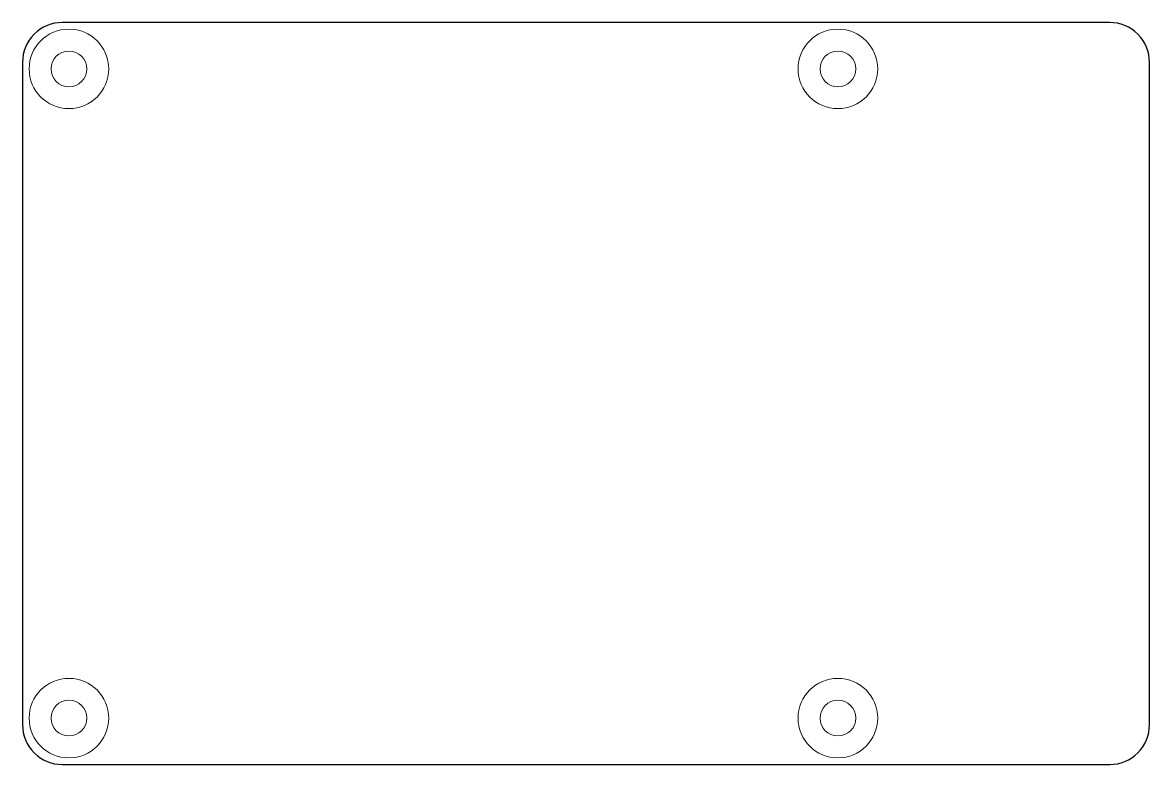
# Model space of a CAD drawing. Header units: millimetres. Extents: x 0 to 85, y 0 to 56.
import ezdxf

# ---------------------------------------------------------------- set-up
doc = ezdxf.new("R2010")
doc.units = ezdxf.units.MM
doc.layers.get('0').update_dxf_attribs({"lineweight": 0})
doc.layers.add('BOARD_OUTLINE', color=85, linetype='Continuous')

msp = doc.modelspace()

# ---------------------------------------------------------------- linework, layer by layer
for centre, radius in [((3.5, 52.5), 3), ((61.5, 52.5), 3), ((3.5, 52.5), 1.35), ((61.5, 52.5), 1.35), ((3.5, 3.5), 3), ((61.5, 3.5), 3), ((3.5, 3.5), 1.35), ((61.5, 3.5), 1.35)]:
    msp.add_circle(centre, radius)
at = {"layer": 'BOARD_OUTLINE'}
msp.add_lwpolyline([(3, 0), (82, 0, 0.414214), (85, 3), (85, 53, 0.414214), (82, 56), (3, 56, 0.414214), (0, 53), (0, 3, 0.414214)], format="xyb", close=True, dxfattribs=at)

doc.saveas('drawing.dxf')
